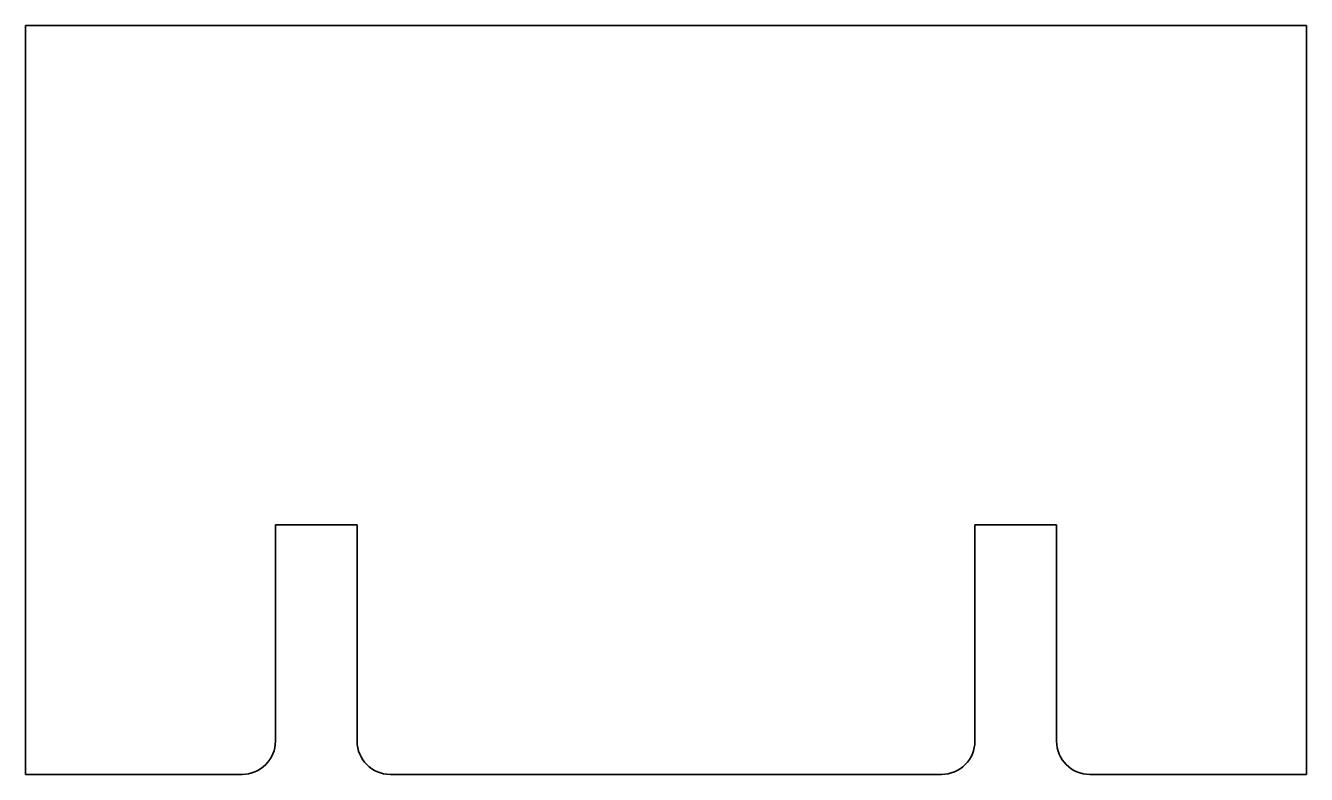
# Model space of a CAD drawing. Extents: x 171.5 to 248.4, y 126 to 171.
import ezdxf

# ---------------------------------------------------------------- set-up
doc = ezdxf.new("R2010")
doc.units = 0

msp = doc.modelspace()

# ---------------------------------------------------------------- linework, layer by layer
at = {"color": 7, "lineweight": 35}
for p, q in [((171.549988, 171), (171.549988, 126)), ((248.449982, 171), (171.549988, 171)), ((248.449982, 126), (248.449982, 171)), ((186.549988, 141), (191.449982, 141)), ((186.549988, 128), (186.549988, 141)), ((191.449982, 141), (191.449982, 128)), ((228.549988, 141), (233.449982, 141)), ((228.549988, 128), (228.549988, 141)), ((233.449982, 141), (233.449982, 128)), ((171.549988, 126), (184.549988, 126)), ((193.449982, 126), (226.549988, 126)), ((235.449982, 126), (248.449982, 126))]:
    msp.add_line(p, q, dxfattribs=at)
for centre, start, end in [((184.549988, 128), 269.999997, 360), ((193.449982, 128), 180.000005, 269.999997), ((226.549988, 128), 269.999997, 360), ((235.449982, 128), 180.000005, 269.999997)]:
    msp.add_arc(centre, 2, start, end, dxfattribs=at)

doc.saveas('drawing.dxf')
